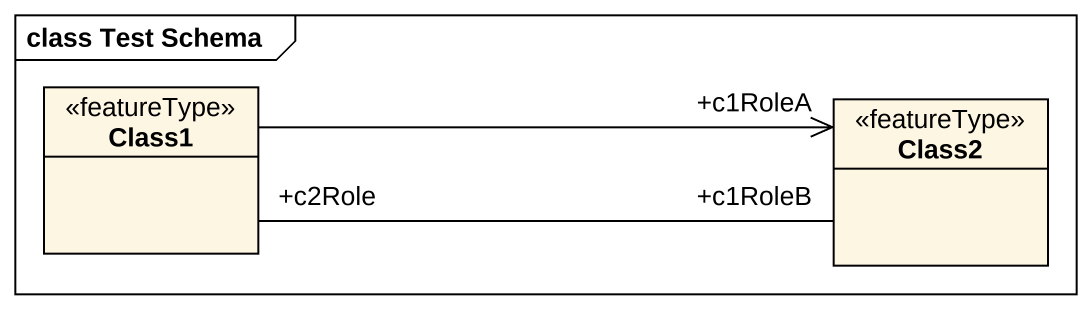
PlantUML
@startuml
mainframe class Test Schema
hide circle
hide empty members
class Class1 <<featureType>>
class Class2 <<featureType>>
Class1 -right-> "+c1RoleA" Class2
Class1 "+c2Role" -right- "+c1RoleB" Class2
@enduml
